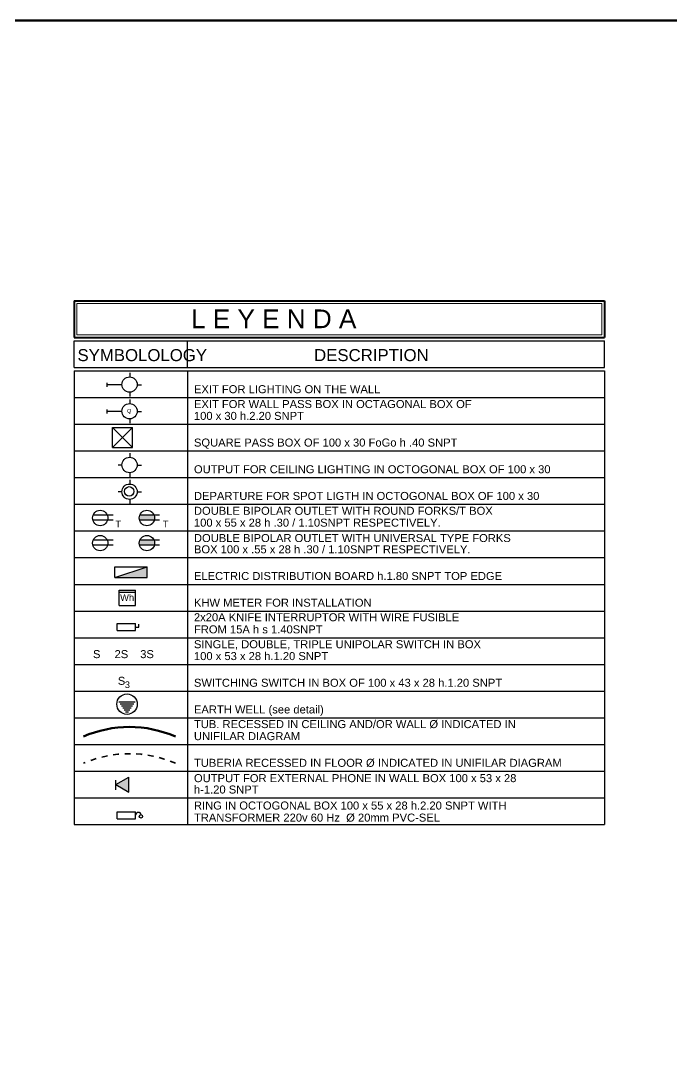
# Model space of a CAD drawing. Header units: millimetres. Extents: x 565 to 912, y 163 to 192.
# Drawn here: x 889.25 to 900.49, y 174.02 to 191.72 of the extents above; entities that cross this region are included whole.
import ezdxf

# ---------------------------------------------------------------- set-up
doc = ezdxf.new("R2010")
doc.units = ezdxf.units.MM
doc.header["$LTSCALE"] = 0.0125
doc.linetypes.add('DASHED2', pattern=[9.525, 6.35, -3.175])
doc.layers.add('04', color=4, linetype='Continuous')
for name, color, linetype, lineweight in [('cotas_v', 130, 'Continuous', 20), ('luz', 20, 'Continuous', 50), ('MARKO', 186, 'Continuous', 80), ('MUROS', 240, 'Continuous', 40), ('P2A', 4, 'DASHED2', 35), ('proy', 254, 'Continuous', 0)]:
    doc.layers.add(name, color=color, linetype=linetype, lineweight=lineweight)
doc.styles.add('F-1', font='arial.ttf', dxfattribs={"height": 0.3})

msp = doc.modelspace()

# ---------------------------------------------------------------- hatches: boundary and pattern name
at = {"layer": '04', "ltscale": 0.25}
for points in [[(891.55635, 183.17947), (891.3114, 183.17929, 0.0980961), (891.30139, 183.12877, 0.06955682), (891.30647, 183.09243), (891.5614, 183.09262, 0.06918842), (891.56643, 183.12877, 0.09846628)], [(891.55635, 182.74519), (891.3114, 182.74501, 0.0980961), (891.30139, 182.69449, 0.06955682), (891.30647, 182.65815), (891.5614, 182.65834, 0.06918842), (891.56643, 182.69449, 0.09846628)], [(891.12086, 178.39624), (891.12086, 178.65267), (890.89514, 178.52446)]]:
    msp.add_hatch(color=43, dxfattribs=at).paths.add_polyline_path(points)
at = {"layer": 'P2A'}
msp.add_hatch(color=256, dxfattribs=at).paths.add_polyline_path([(890.8771, 182.10255), (891.43814, 182.10255), (891.43814, 182.28271)])

# ---------------------------------------------------------------- linework, layer by layer
at = {"layer": '04', "color": 43, "ltscale": 0.25}
for p, q in [((890.17495, 185.72713), (890.17495, 186.18793)), ((890.17495, 186.18793), (899.33809, 186.18793)), ((892.13335, 185.72713), (892.13335, 186.18793)), ((899.33809, 185.72713), (899.33809, 186.18793)), ((890.17495, 185.72713), (899.33809, 185.72713)), ((891.13617, 185.63509), (891.13617, 185.5639)), ((890.74286, 185.46274), (890.74286, 185.39155)), ((891.00161, 185.42799), (890.74403, 185.42783)), ((891.13578, 185.29918), (891.13578, 185.22798)), ((891.26646, 185.42758), (891.33882, 185.4274)), ((891.13617, 185.17429), (891.13617, 185.1031)), ((890.74286, 185.00194), (890.74286, 184.93075)), ((891.00161, 184.96719), (890.74403, 184.96703)), ((891.1283, 184.96697), (891.1283, 184.96697)), ((891.1283, 184.96697), (891.1283, 184.96697)), ((891.1283, 184.96697), (891.1283, 184.96697)), ((891.26646, 184.96678), (891.33882, 184.9666)), ((891.13578, 184.83838), (891.13578, 184.76718)), ((890.83886, 184.69016), (891.18464, 184.69016)), ((890.83886, 184.34456), (890.83886, 184.69016)), ((891.18464, 184.69016), (890.83886, 184.34456)), ((890.83886, 184.69016), (891.18464, 184.34456)), ((891.18464, 184.34456), (891.18464, 184.69016)), ((890.83886, 184.34456), (891.18464, 184.34456)), ((891.13617, 184.24606), (891.13617, 184.17487)), ((891.00161, 184.03896), (890.93721, 184.03892)), ((891.13578, 183.91015), (891.13578, 183.83895)), ((891.26646, 184.03855), (891.33882, 184.03838)), ((891.13617, 183.78526), (891.13617, 183.71407)), ((891.00161, 183.57816), (890.93721, 183.57812)), ((891.26646, 183.57775), (891.33882, 183.57758)), ((891.13578, 183.44935), (891.13578, 183.37815)), ((890.84785, 183.17954), (890.50415, 183.17929)), ((891.65018, 183.17954), (891.30647, 183.17929)), ((891.55635, 183.17947), (891.3114, 183.17929)), ((890.84785, 183.09269), (890.50415, 183.09243)), ((891.65018, 183.09268), (891.30647, 183.09243)), ((891.5614, 183.09262), (891.30647, 183.09243)), ((890.84785, 182.74527), (890.50415, 182.74501)), ((890.84785, 182.65841), (890.50415, 182.65816)), ((891.65018, 182.74526), (891.30647, 182.74501)), ((891.65018, 182.65841), (891.30647, 182.65815)), ((891.5614, 182.65834), (891.30647, 182.65815)), ((891.55635, 182.74519), (891.3114, 182.74501)), ((890.8771, 182.28271), (891.43814, 182.28271)), ((890.8771, 182.10255), (891.43814, 182.28271)), ((890.8771, 182.10255), (890.8771, 182.28271)), ((891.43814, 182.10255), (891.43814, 182.28271)), ((890.8771, 182.10255), (891.43814, 182.10255)), ((890.95187, 181.88329), (891.23555, 181.88329)), ((890.95187, 181.61864), (890.95187, 181.88329)), ((890.95187, 181.84873), (891.23555, 181.84873)), ((891.23555, 181.61864), (891.23555, 181.88329)), ((890.95187, 181.61864), (891.23555, 181.61864)), ((890.91875, 181.18436), (890.91875, 181.30704)), ((890.91875, 181.30704), (891.23555, 181.30704)), ((891.23555, 181.18436), (891.23555, 181.30704)), ((891.23555, 181.2457), (891.29333, 181.2457)), ((891.29333, 181.2457), (891.29333, 181.29464)), ((890.91875, 181.18436), (891.23555, 181.18436)), ((891.23092, 179.94647), (890.95024, 179.94647)), ((891.20773, 179.91209), (890.97327, 179.912)), ((891.18441, 179.87752), (890.99635, 179.87745)), ((891.16098, 179.84279), (891.0195, 179.84279)), ((891.13767, 179.80823), (891.04259, 179.80823)), ((891.11436, 179.77367), (891.06567, 179.77367)), ((890.89514, 178.52446), (891.12086, 178.65267)), ((890.89514, 178.43771), (890.89514, 178.60008)), ((891.12086, 178.39624), (891.12086, 178.65267)), ((890.89514, 178.52446), (891.12086, 178.39624)), ((890.91875, 178.05727), (891.23555, 178.05727)), ((890.91875, 177.93459), (890.91875, 178.05727)), ((891.23555, 177.93459), (891.23555, 178.05727)), ((890.91875, 177.93459), (891.23555, 177.93459))]:
    msp.add_line(p, q, dxfattribs=at)
at = {"layer": '04', "color": 2, "ltscale": 0.25}
for p, q in [((890.17495, 185.66953), (890.17495, 180.13993)), ((890.17495, 185.66953), (899.33809, 185.66953)), ((892.13335, 185.66953), (892.13335, 180.13993)), ((899.33809, 185.66953), (899.33809, 179.67913)), ((890.17495, 185.20873), (899.33809, 185.20873)), ((890.17495, 184.74793), (899.33809, 184.74793)), ((890.17495, 184.28713), (899.33809, 184.28713)), ((890.17495, 183.82633), (899.33809, 183.82633)), ((890.17495, 183.36553), (899.33809, 183.36553)), ((890.17495, 182.90473), (899.33809, 182.90473)), ((890.17495, 182.44393), (899.33809, 182.44393)), ((890.17495, 181.98313), (899.33809, 181.98313)), ((890.17495, 181.52233), (899.33809, 181.52233)), ((890.17495, 181.06153), (899.33809, 181.06153)), ((890.17495, 180.60073), (899.33809, 180.60073)), ((890.17495, 180.13993), (890.17495, 177.83593)), ((890.17495, 180.13993), (899.33809, 180.13993)), ((892.13335, 180.13993), (892.13335, 177.83593)), ((890.17495, 179.67913), (899.33809, 179.67913)), ((899.33809, 179.67913), (899.33809, 177.83593)), ((890.17495, 179.21833), (899.33809, 179.21833)), ((890.17495, 178.75753), (899.33809, 178.75753)), ((890.17495, 178.29673), (899.33809, 178.29673)), ((890.17495, 177.83593), (899.33809, 177.83593))]:
    msp.add_line(p, q, dxfattribs=at)
at = {"layer": '04', "color": 43, "ltscale": 0.25}
for centre, radius in [((891.13404, 185.43277), 0.13252), ((891.13404, 184.97197), 0.13252), ((891.13404, 184.04374), 0.13252), ((891.13404, 183.58294), 0.13252), ((891.1288, 183.58858), 0.08148), ((890.62666, 183.12877), 0.13252), ((891.43391, 183.12877), 0.13252), ((890.62666, 182.69449), 0.13252), ((891.43391, 182.69449), 0.13252), ((891.08983, 179.91379), 0.17638), ((891.3292, 177.97608), 0.02898)]:
    msp.add_circle(centre, radius, dxfattribs=at)
msp.add_arc((891.2878, 177.99676), 0.04968, 8.383903, 180, dxfattribs=at)
at = {"layer": 'luz', "ltscale": 0.25}
msp.add_arc((891.13185, 177.52822), 1.99217, 66.469037, 113.530963, dxfattribs=at)
at = {"layer": 'MARKO'}
msp.add_lwpolyline([(848.14292, 191.71852), (848.14292, 163.21852), (911.73619, 163.21852), (911.73619, 191.71852)], close=True, dxfattribs=at)
at = {"layer": 'MUROS', "color": 6, "ltscale": 0.25}
for p, q in [((890.17495, 186.87913), (890.17495, 186.24553)), ((890.17495, 186.87913), (899.33809, 186.87913)), ((899.33809, 186.87913), (899.33809, 186.24553)), ((890.17495, 186.24553), (899.33809, 186.24553))]:
    msp.add_line(p, q, dxfattribs=at)
at = {"layer": 'P2A', "linetype": 'DASHED2', "ltscale": 0.75}
msp.add_arc((891.13185, 177.06742), 1.99217, 66.469037, 113.530963, dxfattribs=at)
at = {"layer": 'proy', "ltscale": 0.25}
for p, q in [((890.22103, 186.83305), (890.22103, 186.29161)), ((890.22103, 186.83305), (899.29201, 186.83305)), ((899.29201, 186.83305), (899.29201, 186.29161)), ((890.22103, 186.29161), (899.29201, 186.29161))]:
    msp.add_line(p, q, dxfattribs=at)

# ---------------------------------------------------------------- texts
at = {"layer": '04', "color": 5, "ltscale": 0.25, "style": 'F-1'}
msp.add_text('L E Y E N D A', height=0.32256, dxfattribs=at).set_placement((892.19595, 186.40631))
at = {"layer": '04', "color": 4, "ltscale": 0.25, "style": 'F-1'}
for s, p in [('SYMBOLOLOGY', (890.23436, 185.83735)), ('DESCRIPTION', (894.32094, 185.83735))]:
    msp.add_text(s, height=0.20736, dxfattribs=at).set_placement(p)
at = {"layer": '04', "color": 43, "ltscale": 0.25, "style": 'F-1'}
for s, height, p in [('Q', 0.06912, (891.0894, 184.94272)), ('T', 0.1152, (890.88879, 182.96745)), ('T', 0.1152, (891.70846, 182.96745)), ('Wh', 0.1152, (890.97094, 181.69763)), ('S', 0.13824, (890.50191, 180.70913)), ('2S', 0.13824, (890.87449, 180.70913)), ('3S', 0.13824, (891.31744, 180.70913)), ('S', 0.13824, (890.93122, 180.24833)), ('3', 0.1152, (891.05127, 180.19213))]:
    msp.add_text(s, height=height, dxfattribs=at).set_placement(p)
at = {"layer": 'cotas_v', "ltscale": 0.25, "style": 'F-1'}
for s, p in [('EXIT FOR LIGHTING ON THE WALL', (892.24568, 185.28354)), ('EXIT FOR WALL PASS BOX IN OCTAGONAL BOX OF', (892.24568, 185.02689)), ('100 x 30 h.2.20 SNPT', (892.24568, 184.82274)), ('SQUARE PASS BOX OF 100 x 30 FoGo h .40 SNPT', (892.24568, 184.36194)), ('OUTPUT FOR CEILING LIGHTING IN OCTOGONAL BOX OF 100 x 30', (892.24568, 183.90114)), ('DEPARTURE FOR SPOT LIGTH IN OCTOGONAL BOX OF 100 x 30', (892.24568, 183.44034)), ('DOUBLE BIPOLAR OUTLET WITH ROUND FORKS/T BOX ', (892.24568, 183.18418)), ('100 x 55 x 28 h .30 / 1.10SNPT RESPECTIVELY.', (892.24568, 182.97954)), ('DOUBLE BIPOLAR OUTLET WITH UNIVERSAL TYPE FORKS ', (892.24568, 182.71344)), ('BOX 100 x .55 x 28 h .30 / 1.10SNPT RESPECTIVELY.', (892.24568, 182.51874)), ('ELECTRIC DISTRIBUTION BOARD h.1.80 SNPT TOP EDGE', (892.24568, 182.05794)), ('KHW METER FOR INSTALLATION', (892.24568, 181.59714)), ('2x20A KNIFE INTERRUPTOR WITH WIRE FUSIBLE ', (892.24568, 181.34591)), ('FROM 15A h s 1.40SNPT', (892.24568, 181.13634)), ('SINGLE, DOUBLE, TRIPLE UNIPOLAR SWITCH IN BOX', (892.24568, 180.88006)), ('100 x 53 x 28 h.1.20 SNPT', (892.24568, 180.67554)), ('SWITCHING SWITCH IN BOX OF 100 x 43 x 28 h.1.20 SNPT', (892.24568, 180.21474)), ('EARTH WELL (see detail)', (892.24568, 179.75394)), ('TUB. RECESSED IN CEILING AND/OR WALL %%c INDICATED IN ', (892.24568, 179.50099)), ('UNIFILAR DIAGRAM', (892.24568, 179.29314)), ('TUBERIA RECESSED IN FLOOR %%c INDICATED IN UNIFILAR DIAGRAM', (892.24568, 178.83234)), ('OUTPUT FOR EXTERNAL PHONE IN WALL BOX 100 x 53 x 28 ', (892.24568, 178.56779)), ('h-1.20 SNPT', (892.24568, 178.37154)), ('RING IN OCTOGONAL BOX 100 x 55 x 28 h.2.20 SNPT WITH', (892.24568, 178.0951)), ('TRANSFORMER 220v 60 Hz  %%c 20mm PVC-SEL', (892.24568, 177.88657))]:
    msp.add_text(s, height=0.13824, dxfattribs=at).set_placement(p)

doc.saveas('drawing.dxf')
